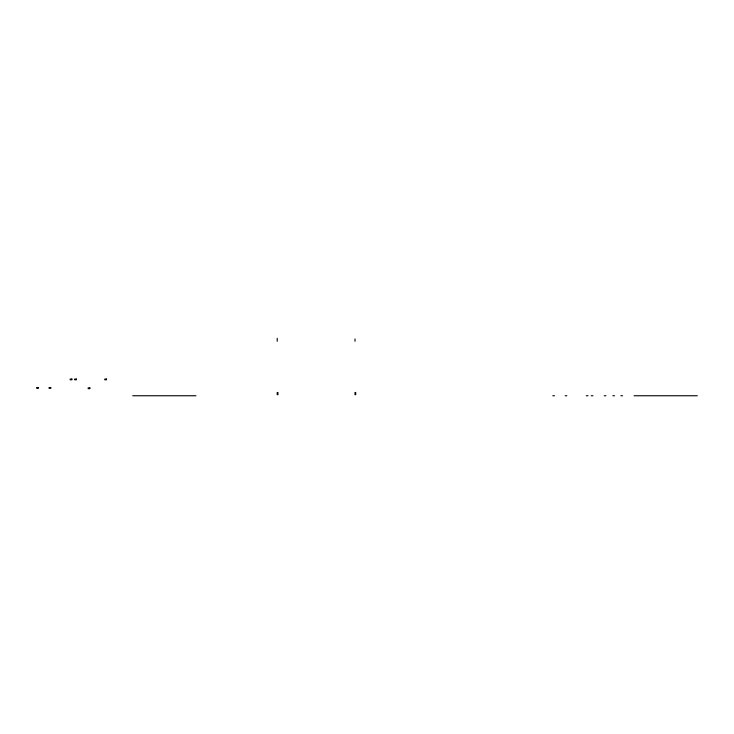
<?xml version="1.0" encoding="UTF-8"?>
<svg xmlns="http://www.w3.org/2000/svg" width="734" height="734" viewBox="0 0 734 734"><rect width="100%" height="100%" fill="white"/><g stroke="black" fill="none" stroke-linecap="round" stroke-linejoin="round"><path stroke-width="1.1" d="M132.726 395.754L195.969 395.754M552.794 395.754L554.5 395.754M565.143 395.754L566.859 395.754M586.264 395.754L587.98 395.754M591.191 395.754L592.907 395.754M604.247 395.754L605.963 395.754M612.853 395.754L614.569 395.754M620.872 395.754L622.588 395.754M634.057 395.754L697.3 395.754M355.733 392.433L355.733 394.736M355.008 338.961L355.008 341.264M355.008 392.433L355.008 394.736M277.947 392.433L277.947 394.736M277.213 338.246L277.213 341.264M277.213 392.433L277.213 394.736M71.886 379.056L70.17 379.056L70.17 379.79L71.886 379.79L71.886 379.056M76.373 379.056L74.657 379.056L74.657 379.79L76.373 379.79L76.373 379.056M106.503 379.056L104.778 379.056L104.778 379.79L106.503 379.79L106.503 379.056M38.416 387.543L36.7 387.543L36.7 388.277L38.416 388.277L38.416 387.543M50.765 387.543L49.059 387.543L49.059 388.277L50.765 388.277L50.765 387.543M89.869 387.91L88.163 387.91L88.163 388.644L89.869 388.644L89.869 387.91"/></g></svg>
